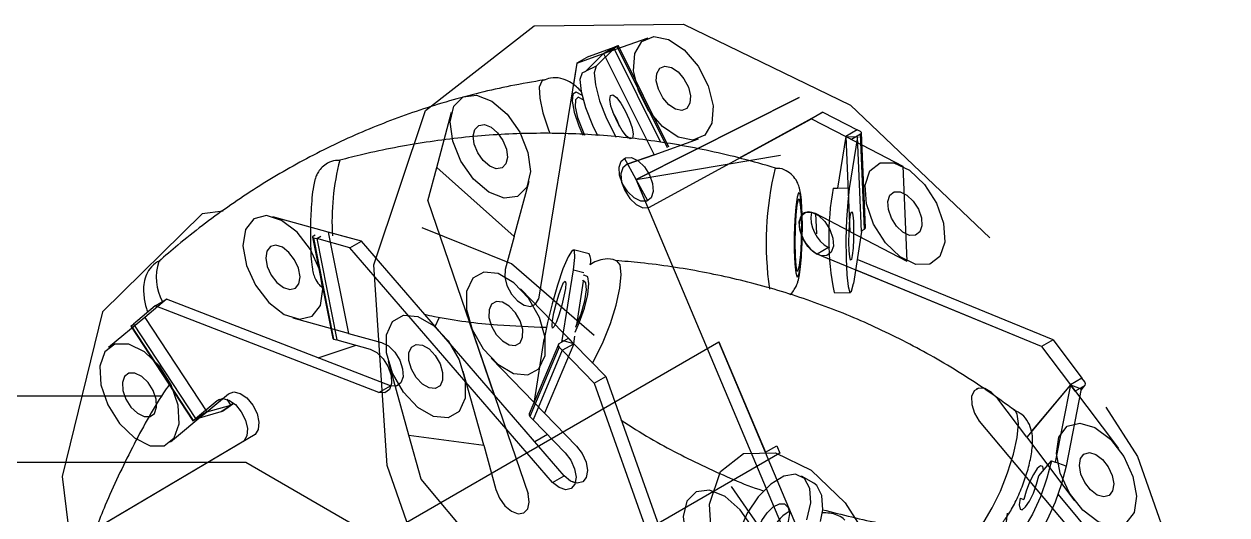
# Model space of a CAD drawing. Header units: millimetres. Extents: x 15 to 415, y 5 to 292.
# Drawn here: x 241.31 to 256.16, y 240.58 to 246.63 of the extents above; entities that cross this region are included whole.
import ezdxf

# ---------------------------------------------------------------- set-up
doc = ezdxf.new("R2010")
doc.units = ezdxf.units.MM
doc.linetypes.add('CENTERX2', pattern=[20.32, 12.7, -2.54, 2.54, -2.54])

msp = doc.modelspace()

# ---------------------------------------------------------------- linework, layer by layer
at = {"color": 7, "linetype": 'Continuous'}
for p, q in [((248.4656, 246.2705), (249.0156, 246.466)), ((248.1355, 246.1531), (247.6602, 243.2411)), ((248.1355, 246.1531), (248.4656, 246.2705)), ((248.4656, 246.2705), (249.0876, 245.0221)), ((246.405, 244.8634), (246.5888, 245.5458)), ((249.0242, 244.3697), (251.0306, 245.4667)), ((251.0306, 245.4667), (251.4543, 245.2471)), ((251.4543, 245.2471), (252.1605, 244.8812)), ((251.4543, 245.2471), (251.5049, 244.0763)), ((249.0876, 245.0221), (249.6377, 245.2176)), ((248.7576, 244.9047), (249.0876, 245.0221)), ((249.0876, 245.0221), (248.7576, 244.9047)), ((246.2947, 244.454), (246.405, 244.8634)), ((246.405, 244.8634), (247.3609, 244.0144)), ((247.3609, 244.0144), (247.5447, 244.6967)), ((246.2947, 244.454), (247.532, 240.8392)), ((245.0639, 244.0685), (244.3797, 244.257)), ((251.5049, 244.0763), (251.0812, 244.2958)), ((245.0639, 244.0685), (245.3141, 242.818)), ((245.4743, 243.9554), (245.0639, 244.0685)), ((251.5049, 244.0763), (252.2111, 243.7103)), ((247.9768, 241.0604), (245.4743, 243.9554)), ((247.3609, 244.0144), (247.2506, 243.605)), ((253.8741, 242.6569), (251.1029, 243.794)), ((248.0967, 242.6906), (247.4381, 243.3681)), ((243.0691, 243.2388), (242.8, 243.0152)), ((245.8319, 242.169), (243.0691, 243.2388)), ((242.8, 243.0152), (242.3516, 242.6427)), ((242.8, 243.0152), (243.5655, 241.8484)), ((245.3141, 242.818), (244.63, 243.0065)), ((245.3141, 242.818), (245.7246, 242.7049)), ((245.9284, 240.4259), (249.8882, 242.7119)), ((249.8882, 242.7119), (250.4625, 241.3506)), ((248.0967, 242.6906), (247.7362, 241.834)), ((248.4918, 242.284), (248.0967, 242.6906)), ((253.8741, 242.6569), (254.2296, 242.1843)), ((246.0596, 241.5635), (245.807, 242.472)), ((247.7362, 241.834), (247.0776, 242.5115)), ((246.9842, 241.4381), (246.7316, 242.3466)), ((248.4918, 242.284), (249.7781, 238.6695)), ((254.2296, 242.1843), (253.6894, 241.5382)), ((254.2296, 242.1843), (254.8222, 241.3967)), ((243.5655, 241.8484), (243.8345, 242.072)), ((253.6894, 241.5382), (253.3339, 242.0108)), ((243.5655, 241.8484), (243.1171, 241.4759)), ((247.7362, 241.834), (248.1313, 241.4275)), ((253.1024, 241.7339), (255.5798, 238.797)), ((244.1626, 241.5719), (242.1947, 240.4078)), ((246.0596, 241.5635), (246.9842, 241.4381)), ((246.2111, 241.0184), (246.0596, 241.5635)), ((253.6894, 241.5382), (254.282, 240.7506)), ((246.9842, 241.4381), (247.1358, 240.893)), ((250.4625, 241.3506), (250.604, 241.4323)), ((250.604, 241.4323), (250.6423, 241.3415)), ((229.3383, 241.2286), (244.0461, 241.2286)), ((244.0461, 241.2286), (245.6018, 240.3305)), ((250.6423, 241.3415), (246.541, 238.9739)), ((248.6886, 238.0816), (246.2111, 241.0184))]:
    msp.add_line(p, q, dxfattribs=at)
at = {"color": 7, "linetype": 'Continuous', "lineweight": 25}
for p, q in [((248.277, 246.2348), (248.607, 246.3521)), ((248.5946, 246.3312), (248.375, 246.1128)), ((248.607, 246.3521), (248.4656, 246.2705)), ((248.4656, 246.2705), (248.5946, 246.3312)), ((248.5206, 246.29), (248.4656, 246.2705)), ((248.6337, 246.3553), (248.5206, 246.29)), ((249.1727, 245.171), (248.5946, 246.3312)), ((248.64, 246.3638), (248.607, 246.3521)), ((249.2558, 245.1069), (248.6337, 246.3553)), ((249.2696, 245.117), (248.6475, 246.3653)), ((248.1355, 246.1531), (248.092, 245.8864)), ((248.1355, 246.1531), (248.4656, 246.2705)), ((248.277, 246.2348), (248.1355, 246.1531)), ((248.4656, 246.2705), (248.246, 246.0521)), ((248.1998, 246.0304), (248.246, 246.0521)), ((248.375, 246.1128), (248.246, 246.0521)), ((250.1351, 244.9814), (251.172, 245.5483)), ((251.172, 245.5483), (251.0306, 245.4667)), ((251.172, 245.5483), (251.5957, 245.3288)), ((250.1408, 244.9802), (251.0306, 245.4667)), ((251.0306, 245.4667), (251.4543, 245.2471)), ((251.4543, 245.2471), (251.3519, 244.6074)), ((251.5957, 245.3288), (251.4543, 245.2471)), ((251.5249, 245.2105), (251.4543, 245.2471)), ((251.4543, 245.2471), (251.601, 245.2445)), ((251.601, 245.2445), (251.4985, 244.6047)), ((251.6381, 245.2758), (251.5249, 245.2105)), ((251.6381, 245.3068), (251.5957, 245.3288)), ((251.6516, 244.0736), (251.601, 245.2445)), ((251.6887, 244.105), (251.6381, 245.2758)), ((251.7004, 244.1213), (251.6498, 245.2922)), ((251.2994, 244.6083), (251.3519, 244.6074)), ((251.4985, 244.6047), (251.3519, 244.6074)), ((251.2648, 244.2007), (251.0812, 244.2958)), ((251.6516, 244.0736), (251.5491, 243.4339)), ((251.6512, 244.0833), (251.6887, 244.105)), ((244.8705, 244.0067), (245.1207, 242.7562)), ((244.8814, 243.9982), (245.1317, 242.7477)), ((244.8814, 243.9982), (244.9224, 243.9869)), ((244.8823, 244.0221), (244.9026, 244.0338)), ((244.9224, 243.9869), (244.974, 244.0166)), ((244.9224, 243.9869), (245.1727, 242.7364)), ((245.3329, 243.8738), (244.9224, 243.9869)), ((245.4743, 243.9554), (245.229, 244.023)), ((245.3329, 243.8738), (245.4743, 243.9554)), ((247.9768, 241.0604), (245.4743, 243.9554)), ((247.8354, 240.9787), (245.3329, 243.8738)), ((248.2861, 243.7986), (248.0943, 243.8499)), ((251.2443, 243.8757), (251.1029, 243.794)), ((251.2603, 243.7294), (251.1029, 243.794)), ((251.2583, 243.8699), (251.2443, 243.8757)), ((247.9554, 242.7284), (248.0936, 243.6019)), ((254.0155, 242.7385), (251.5967, 243.7311)), ((248.1334, 242.9229), (248.2189, 243.4631)), ((253.8741, 242.6569), (251.5757, 243.6)), ((251.3121, 243.323), (251.5112, 243.3194)), ((242.9277, 243.1571), (242.6586, 242.9336)), ((242.9277, 243.1571), (243.0691, 243.2388)), ((245.6905, 242.0874), (242.9277, 243.1571)), ((245.8319, 242.169), (243.0691, 243.2388)), ((246.3835, 242.9037), (246.4378, 243.0193)), ((242.6266, 242.9056), (243.392, 241.7388)), ((242.6317, 242.9113), (242.6586, 242.9336)), ((242.6317, 242.9113), (243.3972, 241.7445)), ((242.6586, 242.9336), (243.4241, 241.7668)), ((246.8024, 242.9708), (247.1151, 242.0573)), ((245.1317, 242.7477), (245.1727, 242.7364)), ((245.1727, 242.7364), (245.5832, 242.6233)), ((247.6121, 241.9802), (247.7331, 242.7454)), ((247.9177, 242.693), (248.0308, 242.7583)), ((247.9478, 242.7104), (247.9554, 242.7284)), ((248.0967, 242.6906), (247.9554, 242.7284)), ((248.0308, 242.7583), (248.0967, 242.6906)), ((248.0967, 242.6906), (248.1113, 242.7828)), ((254.0155, 242.7385), (253.8741, 242.6569)), ((254.0155, 242.7385), (254.371, 242.266)), ((244.9385, 242.5149), (245.4083, 242.6715)), ((247.9072, 242.6814), (247.5467, 241.8248)), ((247.9158, 242.6496), (247.5553, 241.793)), ((247.9553, 242.6089), (247.5948, 241.7524)), ((247.9158, 242.6496), (247.9553, 242.6089)), ((247.9553, 242.6089), (248.0967, 242.6906)), ((248.3504, 242.2024), (247.9553, 242.6089)), ((248.4918, 242.284), (248.0967, 242.6906)), ((253.8741, 242.6569), (254.2296, 242.1843)), ((248.3504, 242.2024), (248.4918, 242.284)), ((248.4918, 242.284), (249.7781, 238.6695)), ((254.371, 242.266), (254.2296, 242.1843)), ((254.4066, 242.2187), (254.371, 242.266)), ((245.6905, 242.0874), (245.8319, 242.169)), ((245.8398, 242.167), (245.8319, 242.169)), ((248.3504, 242.2024), (249.6367, 238.5879)), ((254.2296, 242.1843), (253.75, 241.6106)), ((254.2296, 242.1843), (254.0419, 241.2281)), ((254.3635, 242.1341), (254.1757, 241.1779)), ((254.2889, 242.1056), (254.2296, 242.1843)), ((254.2296, 242.1843), (254.3635, 242.1341)), ((254.402, 242.1709), (254.2889, 242.1056)), ((254.3604, 242.1186), (254.409, 242.1767)), ((243.0096, 242.0451), (229.3383, 242.0451)), ((243.4241, 241.7668), (243.6931, 241.9903)), ((243.5655, 241.8484), (243.7649, 242.0141)), ((243.8614, 241.934), (243.815, 242.0047)), ((243.4241, 241.7668), (243.5655, 241.8484)), ((243.4479, 241.7678), (243.7439, 241.8533)), ((243.5655, 241.8484), (243.4479, 241.7678)), ((243.5207, 241.8112), (243.5655, 241.8484)), ((243.5655, 241.8484), (243.8614, 241.934)), ((243.7439, 241.8533), (243.8614, 241.934)), ((243.7573, 241.8596), (243.7439, 241.8533)), ((243.7573, 241.8596), (243.8986, 241.9566)), ((243.8966, 241.9582), (243.8614, 241.934)), ((243.3972, 241.7445), (243.4241, 241.7668)), ((243.5207, 241.8112), (243.4075, 241.7459)), ((243.4479, 241.7678), (243.4472, 241.7688)), ((247.5553, 241.793), (247.5948, 241.7524)), ((247.5948, 241.7524), (247.9899, 241.3458)), ((247.7729, 241.5691), (247.6156, 241.4783)), ((244.0212, 241.4903), (242.0533, 240.3261)), ((253.8397, 241.0614), (253.994, 241.2461)), ((253.994, 241.2461), (254.0419, 241.2281)), ((254.1757, 241.1779), (254.0419, 241.2281)), ((247.8354, 240.9787), (247.9768, 241.0604)), ((251.0599, 240.9691), (250.9106, 241.0557)), ((253.6082, 240.7845), (253.656, 240.7666)), ((254.0763, 240.8286), (255.7213, 238.8787)), ((254.009, 240.6592), (255.5798, 238.797))]:
    msp.add_line(p, q, dxfattribs=at)
at = {"color": 7, "linetype": 'CENTERX2'}
for p, q in [((248.866, 244.7175), (250.8801, 245.7263)), ((250.8801, 245.7263), (248.866, 244.7175)), ((251.4543, 245.2471), (251.5049, 244.0763)), ((249.0108, 244.4549), (248.7213, 244.9801)), ((248.866, 244.7175), (250.6494, 245.0145)), ((252.1605, 244.8812), (252.2111, 243.7103)), ((250.8955, 239.9077), (248.866, 244.7175)), ((251.0812, 244.2958), (251.0921, 244.0449)), ((251.0369, 239.9893), (249.8882, 242.7119))]:
    msp.add_line(p, q, dxfattribs=at)
at = {"color": 8, "linetype": 'Continuous', "lineweight": 25}
for p, q in [((248.0936, 243.6019), (248.2221, 243.5676)), ((254.3611, 242.1219), (254.402, 242.1709)), ((243.6931, 241.9903), (243.7226, 242.0074))]:
    msp.add_line(p, q, dxfattribs=at)
at = {"color": 7, "linetype": 'CENTERX2', "flags": 128}
for points in [[(245.7922, 241.1876), (245.6285, 243.6641), (246.2667, 245.5687), (247.6095, 246.6115), (249.4526, 246.6337), (251.5154, 245.6319), (253.4838, 243.7587), (255.0581, 241.2992), (255.9987, 238.6278), (256.1624, 236.1513), (255.5243, 234.2467), (254.1814, 233.2039), (252.3383, 233.1817), (250.2756, 234.1835), (248.3072, 236.0567), (246.7329, 238.5163), (245.7922, 241.1876)], [(249.0205, 245.5695), (248.895, 245.8114), (248.8352, 246.058), (248.8502, 246.2717), (248.9378, 246.4199), (249.0845, 246.4801), (249.2682, 246.4431), (249.4607, 246.3146), (249.6328, 246.1142), (249.7584, 245.8722), (249.8182, 245.6256), (249.8031, 245.4119), (249.7156, 245.2637), (249.5688, 245.2035), (249.3852, 245.2405), (249.1926, 245.369), (249.0205, 245.5695)], [(247.0477, 244.5611), (246.8598, 244.7215), (246.7035, 244.9427), (246.6025, 245.1911), (246.5722, 245.4288), (246.6171, 245.6198), (246.7305, 245.7348), (246.8951, 245.7564), (247.0859, 245.6814), (247.2737, 245.521), (247.43, 245.2998), (247.531, 245.0514), (247.5614, 244.8136), (247.5164, 244.6227), (247.403, 244.5077), (247.2384, 244.486), (247.0477, 244.5611)], [(248.6619, 244.7687), (248.6554, 244.8677), (248.6809, 244.9439), (248.7346, 244.9856), (248.8083, 244.9865), (248.8908, 244.9465), (248.9696, 244.8715), (249.0326, 244.7732), (249.0702, 244.6663), (249.0767, 244.5672), (249.0512, 244.4911), (248.9975, 244.4493), (248.9238, 244.4485), (248.8413, 244.4885), (248.7625, 244.5635), (248.6995, 244.6618), (248.6619, 244.7687)], [(251.7095, 244.4152), (251.6942, 244.6464), (251.7538, 244.8241), (251.8791, 244.9214), (252.0511, 244.9235), (252.2437, 244.83), (252.4274, 244.6552), (252.5743, 244.4256), (252.6621, 244.1763), (252.6774, 243.9452), (252.6178, 243.7674), (252.4925, 243.6701), (252.3205, 243.668), (252.1279, 243.7615), (251.9442, 243.9363), (251.7973, 244.1659), (251.7095, 244.4152)], [(248.8724, 230.9045), (250.6454, 231.113), (251.8752, 232.3248), (252.3745, 234.3555), (252.0673, 236.8958), (251.0004, 239.5591), (249.3362, 241.9399), (247.3281, 243.6757), (245.2818, 244.5023), (243.5088, 244.2938), (242.279, 243.082), (241.7798, 241.0513), (242.0869, 238.511), (243.1538, 235.8477), (244.818, 233.4669), (246.8261, 231.7311), (248.8724, 230.9045)], [(244.9996, 243.364), (244.956, 243.6064), (244.8438, 243.8527), (244.6799, 244.0654), (244.4894, 244.212), (244.3013, 244.2703), (244.1441, 244.2314), (244.0419, 244.1012), (244.0101, 243.8996), (244.0537, 243.6571), (244.166, 243.4109), (244.3298, 243.1982), (244.5203, 243.0516), (244.7085, 242.9933), (244.8656, 243.0322), (244.9679, 243.1624), (244.9996, 243.364)], [(250.8879, 244.0961), (250.8814, 244.1952), (250.9069, 244.2714), (250.9606, 244.3131), (251.0343, 244.314), (251.1169, 244.2739), (251.1956, 244.1989), (251.2586, 244.1006), (251.2962, 243.9937), (251.3027, 243.8947), (251.2772, 243.8185), (251.2235, 243.7768), (251.1498, 243.7759), (251.0673, 243.8159), (250.9885, 243.8909), (250.9256, 243.9893), (250.8879, 244.0961)], [(247.6672, 242.3821), (247.7426, 242.544), (247.7441, 242.7661), (247.6716, 243.0146), (247.5362, 243.2518), (247.3584, 243.4415), (247.1652, 243.5548), (246.9862, 243.5744), (246.8486, 243.4975), (246.7732, 243.3356), (246.7717, 243.1135), (246.8441, 242.865), (246.9796, 242.6278), (247.1574, 242.4381), (247.3505, 242.3248), (247.5295, 242.3052), (247.6672, 242.3821)], [(246.5446, 241.7753), (246.3662, 241.7928), (246.1731, 241.9042), (245.9946, 242.0924), (245.8579, 242.3289), (245.7839, 242.5776), (245.7838, 242.8007), (245.8576, 242.9642), (245.994, 243.0432), (246.1724, 243.0257), (246.3656, 242.9144), (246.544, 242.7261), (246.6807, 242.4896), (246.7547, 242.2409), (246.7548, 242.0178), (246.681, 241.8543), (246.5446, 241.7753)], [(243.1255, 242.1837), (242.9797, 242.4141), (242.7965, 242.5905), (242.6039, 242.686), (242.4311, 242.6861), (242.3045, 242.5908), (242.2433, 242.4146), (242.2569, 242.1843), (242.3432, 241.9349), (242.489, 241.7045), (242.6722, 241.5282), (242.8649, 241.4326), (243.0377, 241.4325), (243.1643, 241.5279), (243.2254, 241.7041), (243.2118, 241.9344), (243.1255, 242.1837)], [(254.0876, 241.5393), (254.1884, 241.6713), (254.3446, 241.7123), (254.5323, 241.6562), (254.7231, 241.5113), (254.8878, 241.2998), (255.0015, 241.0538), (255.0467, 240.8109), (255.0166, 240.608), (254.9158, 240.476), (254.7596, 240.4349), (254.5718, 240.4911), (254.3811, 240.636), (254.2163, 240.8475), (254.1027, 241.0934), (254.0575, 241.3363), (254.0876, 241.5393)], [(250.1094, 239.6131), (250.2749, 239.6326), (250.3897, 239.7457), (250.4363, 239.9352), (250.4076, 240.1723), (250.308, 240.4209), (250.1527, 240.6431), (249.9653, 240.8051), (249.7743, 240.8822), (249.6088, 240.8628), (249.494, 240.7497), (249.4474, 240.5602), (249.4761, 240.3231), (249.5757, 240.0745), (249.731, 239.8523), (249.9184, 239.6903), (250.1094, 239.6131)]]:
    msp.add_lwpolyline(points, dxfattribs=at)
at = {"color": 7, "linetype": 'Continuous', "lineweight": 25, "flags": 128}
for points in [[(248.6337, 246.3553), (248.6388, 246.3584), (248.6429, 246.361), (248.6457, 246.3631), (248.6473, 246.3646), (248.6475, 246.3654), (248.6463, 246.3656), (248.6437, 246.365), (248.64, 246.3638)], [(248.1998, 246.0304), (248.1735, 245.948), (248.1879, 245.8002), (248.2413, 245.6049), (248.3272, 245.3857), (248.3883, 245.2572)], [(248.375, 246.1128), (248.3487, 246.0304), (248.3631, 245.8827), (248.4165, 245.6874), (248.5023, 245.4681), (248.6104, 245.2513), (248.6169, 245.2397)], [(247.716, 245.9402), (247.7021, 245.9309), (247.6715, 245.8553), (247.676, 245.7212), (247.715, 245.5404), (247.7852, 245.3292), (247.8016, 245.2872)], [(248.2127, 245.6975), (248.1512, 245.7303), (248.1166, 245.7006), (248.1142, 245.613), (248.1445, 245.4808), (248.2027, 245.3243), (248.23, 245.264)], [(248.6389, 245.4142), (248.5901, 245.5205), (248.5559, 245.622), (248.5415, 245.7031), (248.5491, 245.7516), (248.5776, 245.7601), (248.6225, 245.7272), (248.6771, 245.658), (248.7331, 245.5631), (248.7819, 245.4568), (248.8161, 245.3553), (248.8305, 245.2741), (248.8229, 245.2256), (248.7944, 245.2172), (248.7495, 245.25), (248.6949, 245.3192), (248.6389, 245.4142)], [(251.6381, 245.2758), (251.6431, 245.2793), (251.6468, 245.2832), (251.649, 245.2874), (251.6498, 245.2917), (251.649, 245.2959), (251.6468, 245.3), (251.6431, 245.3036), (251.6381, 245.3068)], [(250.9149, 243.9375), (250.9183, 244.1292), (250.9149, 244.3076), (250.9053, 244.4487), (250.8908, 244.5334), (250.8733, 244.5502), (250.8552, 244.497), (250.8389, 244.3808), (250.8267, 244.2174), (250.8201, 244.0288), (250.8201, 243.8405), (250.8267, 243.678), (250.8389, 243.5632), (250.8552, 243.5115), (250.8733, 243.5301), (250.8908, 243.6163), (250.9053, 243.7585), (250.9149, 243.9375)], [(251.4985, 244.6047), (251.479, 244.4383), (251.465, 244.2212), (251.458, 243.9799), (251.4589, 243.7433), (251.4677, 243.5399), (251.4833, 243.3944), (251.5037, 243.3243), (251.5266, 243.338), (251.5491, 243.4339)], [(250.9086, 243.9504), (250.9114, 244.1259), (250.9078, 244.287), (250.8982, 244.4092), (250.8842, 244.4737), (250.8678, 244.4709), (250.8515, 244.4012), (250.8379, 244.2751), (250.8289, 244.1118), (250.8261, 243.9363), (250.8297, 243.7752), (250.8393, 243.6531), (250.8533, 243.5885), (250.8697, 243.5913), (250.886, 243.6611), (250.8996, 243.7872), (250.9086, 243.9504)], [(251.0812, 244.2958), (251.001, 244.3187), (250.9421, 244.3047)], [(251.4983, 243.838), (251.4954, 243.9433), (251.4968, 244.0601), (251.5024, 244.1707), (251.5112, 244.2583), (251.5219, 244.3095), (251.5329, 244.3165), (251.5426, 244.2783), (251.5493, 244.2006), (251.5522, 244.0954), (251.5508, 243.9785), (251.5453, 243.8679), (251.5365, 243.7804), (251.5257, 243.7292), (251.5147, 243.7221), (251.5051, 243.7604), (251.4983, 243.838)], [(244.8823, 244.0221), (244.8773, 244.0187), (244.8736, 244.0152), (244.8712, 244.0117), (244.8703, 244.0083), (244.871, 244.0051), (244.8731, 244.0023), (244.8766, 244), (244.8814, 243.9982)], [(248.0936, 243.6019), (248.1111, 243.7552), (248.1047, 243.8384), (248.0752, 243.8414), (248.0263, 243.7638), (247.9637, 243.6151), (247.895, 243.4131), (247.8285, 243.1822), (247.7723, 242.9503), (247.7331, 242.7454)], [(248.3288, 242.4517), (248.3589, 242.5057), (248.4591, 242.7126), (248.5485, 242.9401), (248.6193, 243.168), (248.6652, 243.376), (248.6821, 243.5456), (248.6684, 243.6618), (248.6279, 243.7134)], [(247.9435, 243.3849), (247.9716, 243.4448), (247.9909, 243.4635), (247.9983, 243.438), (247.9929, 243.3723), (247.9753, 243.2763), (247.9483, 243.1647), (247.916, 243.0545), (247.8833, 242.9624), (247.8551, 242.9025), (247.8359, 242.8839), (247.8284, 242.9093), (247.8338, 242.9751), (247.8514, 243.071), (247.8784, 243.1826), (247.9107, 243.2928), (247.9435, 243.3849)], [(248.1215, 242.896), (248.1221, 242.8973), (248.1865, 243.0601), (248.2327, 243.2209), (248.2534, 243.3551), (248.2457, 243.4424), (248.2106, 243.4694), (248.2041, 243.4681)], [(242.6266, 242.9056), (242.6265, 242.9057), (242.627, 242.9068), (242.6288, 242.9087), (242.6317, 242.9113)], [(245.5832, 242.6233), (245.6658, 242.5812), (245.744, 242.5048), (245.8059, 242.4056), (245.8421, 242.2988), (245.847, 242.2005), (245.8199, 242.1259), (245.7649, 242.0861), (245.6905, 242.0874)], [(253.3339, 242.0108), (253.2571, 242.0907), (253.1743, 242.1373), (253.0982, 242.1436), (253.0682, 242.1321)], [(243.6931, 241.9903), (243.7571, 242.0141), (243.8363, 241.9961), (243.9186, 241.9392), (243.9917, 241.852), (244.0442, 241.7479), (244.0682, 241.6425), (244.0602, 241.5521), (244.0212, 241.4903)], [(252.9693, 240.3308), (252.9888, 240.3325), (253.0679, 240.3825), (253.1626, 240.4965), (253.2645, 240.6645), (253.3647, 240.8714), (253.4541, 241.0989), (253.5249, 241.3267), (253.5708, 241.5347), (253.5877, 241.7043), (253.574, 241.8205), (253.5454, 241.8655)], [(243.3972, 241.7445), (243.3942, 241.7419), (243.3925, 241.74), (243.392, 241.7389), (243.3928, 241.7387), (243.3948, 241.7393), (243.3981, 241.7408), (243.4023, 241.743), (243.4075, 241.7459)], [(247.9899, 241.3458), (248.0596, 241.2541), (248.107, 241.1484), (248.1247, 241.0447), (248.1102, 240.959), (248.0656, 240.9043), (247.9977, 240.8888), (247.9169, 240.9149), (247.8354, 240.9787)], [(253.994, 241.2461), (253.9392, 241.0305), (253.8585, 240.802), (253.7615, 240.588), (253.66, 240.4145), (253.5662, 240.3023), (253.4914, 240.265), (253.4447, 240.307), (253.4316, 240.4233), (253.4539, 240.5999)], [(250.9762, 240.5178), (251.0221, 240.7283), (251.0121, 240.9052), (250.9476, 241.0272), (250.8362, 241.0797), (250.6915, 241.0561), (250.5308, 240.9595), (250.3736, 240.8015), (250.2388, 240.601), (250.1427, 240.3824)], [(253.8972, 241.1302), (253.8878, 241.1767), (253.8607, 241.185), (253.82, 241.1507), (253.7721, 241.079), (253.7241, 240.9809), (253.6833, 240.8711), (253.656, 240.7666)], [(254.1757, 241.1779), (254.1209, 240.9623), (254.0402, 240.7338), (253.9432, 240.5198), (253.8417, 240.3463), (253.7479, 240.2341), (253.6731, 240.1968), (253.6597, 240.1994)], [(248.1156, 240.974), (248.0583, 240.9966), (247.9768, 241.0604)], [(251.1453, 240.4975), (251.1714, 240.6417), (251.1615, 240.8186), (251.0969, 240.9406), (251.0599, 240.9691)], [(253.6082, 240.7845), (253.5985, 240.7011), (253.608, 240.6514), (253.6351, 240.643), (253.6757, 240.6773), (253.7237, 240.749), (253.7717, 240.8472), (253.8124, 240.9569), (253.8397, 241.0614)], [(250.6359, 240.7163), (250.7006, 240.7142), (250.7438, 240.6719), (250.759, 240.5959), (250.7438, 240.4976), (250.7005, 240.3921), (250.6358, 240.2955), (250.5594, 240.2223), (250.483, 240.1839), (250.4183, 240.186), (250.3751, 240.2283), (250.3599, 240.3043), (250.3751, 240.4026), (250.4184, 240.5081), (250.4831, 240.6047), (250.5595, 240.6779), (250.6359, 240.7163)]]:
    msp.add_lwpolyline(points, dxfattribs=at)
at = {"color": 7, "linetype": 'Continuous', "flags": 128}
for points in [[(249.1954, 245.7251), (249.1416, 245.8288), (249.116, 245.9345), (249.1225, 246.026), (249.16, 246.0896), (249.2229, 246.1154), (249.3016, 246.0995), (249.3841, 246.0445), (249.4579, 245.9585), (249.5117, 245.8548), (249.5373, 245.7492), (249.5309, 245.6576), (249.4933, 245.5941), (249.4304, 245.5682), (249.3517, 245.5841), (249.2692, 245.6392), (249.1954, 245.7251)], [(247.0586, 244.8812), (246.9781, 244.9499), (246.9111, 245.0447), (246.8678, 245.1512), (246.8548, 245.2531), (246.8741, 245.3349), (246.9227, 245.3842), (246.9932, 245.3935), (247.075, 245.3613), (247.1555, 245.2926), (247.2224, 245.1978), (247.2657, 245.0913), (247.2787, 244.9894), (247.2595, 244.9076), (247.2109, 244.8583), (247.1403, 244.849), (247.0586, 244.8812)], [(248.7576, 244.9047), (248.7046, 244.8619), (248.6799, 244.7849), (248.6874, 244.6854), (248.7259, 244.5786), (248.7894, 244.4807), (248.8684, 244.4066), (248.9509, 244.3676), (249.0242, 244.3697)], [(251.9817, 244.347), (251.9751, 244.446), (252.0007, 244.5222), (252.0544, 244.5639), (252.1281, 244.5648), (252.2106, 244.5247), (252.2893, 244.4498), (252.3523, 244.3514), (252.3899, 244.2446), (252.3965, 244.1455), (252.371, 244.0693), (252.3172, 244.0276), (252.2435, 244.0267), (252.161, 244.0668), (252.0823, 244.1417), (252.0193, 244.2401), (251.9817, 244.347)], [(251.0812, 244.2958), (251.001, 244.3187), (250.9346, 244.3), (250.8922, 244.2424), (250.8802, 244.1547), (250.9005, 244.0503), (250.9499, 243.9451), (251.021, 243.8551), (251.1029, 243.794)], [(244.7169, 243.517), (244.6982, 243.6209), (244.6501, 243.7265), (244.5799, 243.8176), (244.4983, 243.8804), (244.4176, 243.9054), (244.3503, 243.8888), (244.3064, 243.833), (244.2928, 243.7465), (244.3115, 243.6426), (244.3596, 243.5371), (244.4298, 243.446), (244.5115, 243.3831), (244.5921, 243.3581), (244.6595, 243.3748), (244.7033, 243.4306), (244.7169, 243.517)], [(247.2506, 243.605), (247.245, 243.5128), (247.2716, 243.407), (247.3261, 243.3036), (247.4002, 243.2183), (247.4828, 243.1643), (247.5612, 243.1496), (247.6235, 243.1766), (247.6602, 243.2411)], [(247.4333, 242.7008), (247.4656, 242.7702), (247.4663, 242.8653), (247.4352, 242.9719), (247.3772, 243.0735), (247.3009, 243.1548), (247.2182, 243.2033), (247.1415, 243.2118), (247.0825, 243.1788), (247.0502, 243.1094), (247.0495, 243.0142), (247.0806, 242.9077), (247.1386, 242.8061), (247.2148, 242.7248), (247.2976, 242.6762), (247.3743, 242.6678), (247.4333, 242.7008)], [(245.7246, 242.7049), (245.8073, 242.6629), (245.8855, 242.5865), (245.9474, 242.4873), (245.9835, 242.3804), (245.9884, 242.2822), (245.9613, 242.2075), (245.9063, 242.1678), (245.8319, 242.169)], [(246.3873, 242.1376), (246.3108, 242.1451), (246.2281, 242.1928), (246.1516, 242.2735), (246.093, 242.3748), (246.0613, 242.4814), (246.0612, 242.577), (246.0928, 242.6471), (246.1513, 242.681), (246.2278, 242.6735), (246.3106, 242.6257), (246.387, 242.5451), (246.4456, 242.4437), (246.4773, 242.3371), (246.4774, 242.2415), (246.4458, 242.1714), (246.3873, 242.1376)], [(242.902, 242.1126), (242.8395, 242.2114), (242.761, 242.287), (242.6784, 242.3279), (242.6044, 242.328), (242.5501, 242.2871), (242.5239, 242.2116), (242.5297, 242.1129), (242.5667, 242.006), (242.6292, 241.9073), (242.7077, 241.8317), (242.7903, 241.7907), (242.8643, 241.7907), (242.9186, 241.8316), (242.9448, 241.9071), (242.939, 242.0058), (242.902, 242.1126)], [(253.3339, 242.0108), (253.2571, 242.0907), (253.1743, 242.1373), (253.0982, 242.1436), (253.0404, 242.1086), (253.0096, 242.0376), (253.0106, 241.9415), (253.0432, 241.8348), (253.1024, 241.7339)], [(243.8345, 242.072), (243.8985, 242.0957), (243.9777, 242.0778), (244.0601, 242.0209), (244.1331, 241.9337), (244.1856, 241.8295), (244.2097, 241.7242), (244.2016, 241.6337), (244.1626, 241.5719)], [(248.1313, 241.4275), (248.2011, 241.3357), (248.2484, 241.23), (248.2662, 241.1264), (248.2516, 241.0407), (248.207, 240.9859), (248.1392, 240.9704), (248.0583, 240.9966), (247.9768, 241.0604)], [(249.8068, 240.1808), (249.7719, 240.7091), (249.908, 241.1154), (250.1945, 241.3379), (250.5877, 241.3426), (251.0277, 241.1289), (251.4477, 240.7292), (251.7835, 240.2046), (251.9842, 239.6347), (252.0191, 239.1063), (251.883, 238.7), (251.5965, 238.4776), (251.2033, 238.4728), (250.7632, 238.6865), (250.3433, 239.0862), (250.0075, 239.6109), (249.8068, 240.1808)], [(254.353, 241.2732), (254.3962, 241.3298), (254.4632, 241.3474), (254.5436, 241.3233), (254.6254, 241.2612), (254.696, 241.1705), (254.7447, 241.0651), (254.7641, 240.961), (254.7512, 240.8741), (254.708, 240.8175), (254.641, 240.7999), (254.5606, 240.824), (254.4788, 240.8861), (254.4082, 240.9767), (254.3595, 241.0821), (254.3401, 241.1862), (254.353, 241.2732)], [(247.1358, 240.893), (247.1799, 240.7866), (247.2474, 240.6924), (247.3281, 240.6246), (247.4097, 240.5936), (247.4797, 240.604), (247.5276, 240.6544), (247.546, 240.737), (247.532, 240.8392)]]:
    msp.add_lwpolyline(points, dxfattribs=at)
at = {"color": 8, "linetype": 'Continuous', "lineweight": 25, "flags": 128}
for points in [[(248.1943, 245.7576), (248.1264, 245.7953), (248.0857, 245.7689), (248.0778, 245.6818), (248.1037, 245.546), (248.16, 245.3796), (248.2096, 245.2651)], [(248.1125, 242.8341), (248.1637, 242.9496), (248.2275, 243.1299), (248.2696, 243.2988), (248.2842, 243.4337), (248.2693, 243.5163), (248.227, 243.5355), (248.213, 243.53)]]:
    msp.add_lwpolyline(points, dxfattribs=at)
at = {"color": 7, "linetype": 'Continuous', "lineweight": 25}
for centre, radius, start, end in [((247.582, 244.9691), 1.1529, 20.43354, 29.96826), ((248.118, 244.2005), 3.0068, 165.47531, 183.43162), ((254.3363, 243.9315), 3.8641, 166.12636, 188.45781), ((254.654, 243.9987), 3.4095, 169.70059, 191.43106), ((251.45, 244.2474), 0.4249, 170.86551, 241.0525), ((251.6812, 244.1227), 0.0192, 292.78955, 356.01201), ((251.3343, 244.1832), 0.4528, 202.37016, 239.26855), ((248.1188, 243.713), 0.1879, 344.55841, 27.09075), ((243.5712, 243.5089), 0.6296, 161.74884, 208.44038), ((245.133, 242.7607), 0.013, 200.16519, 264.27532), ((247.932, 242.6706), 0.0266, 122.54908, 232.33013), ((254.3837, 242.1968), 0.0317, 305.27335, 43.78341), ((247.5746, 241.8153), 0.0295, 161.15578, 229.01524), ((250.9881, 240.203), 0.4765, 118.91072, 163.97905)]:
    msp.add_arc(centre, radius, start, end, dxfattribs=at)
for points, knots in [([(247.7301, 245.9445), (247.5923, 245.9209), (247.1991, 245.8535), (246.5627, 245.6963), (245.8329, 245.4541), (245.1319, 245.1538), (244.4589, 244.7966), (243.8144, 244.382), (243.3238, 244.0092), (243.0512, 243.7734), (242.9732, 243.706)], [0, 0, 0, 0, 0.0789581, 0.2251678, 0.3687622, 0.5110469, 0.6532873, 0.7965046, 0.941773, 1, 1, 1, 1]), ([(248.1289, 245.8599), (248.1017, 245.8817), (248.047, 245.9254), (247.9384, 245.9688), (247.8191, 245.9797), (247.7491, 245.9493), (247.7194, 245.9365)], [0, 0, 0, 0, 0.26216334, 0.52653991, 0.79899742, 1, 1, 1, 1]), ([(248.1927, 245.7955), (248.1907, 245.7981), (248.1709, 245.824), (248.1488, 245.8429), (248.1289, 245.8599)], [0, 0, 0, 0, 0.1011606, 1, 1, 1, 1]), ([(250.5869, 244.8577), (250.4491, 244.8974), (250.0544, 245.011), (249.3953, 245.1514), (248.6124, 245.2565), (247.8314, 245.2963), (247.0507, 245.2727), (246.2692, 245.1849), (245.6549, 245.0679), (245.3026, 244.9787), (245.2073, 244.9546)], [0, 0, 0, 0, 0.0789685, 0.2261832, 0.3705105, 0.5133556, 0.6561084, 0.7998758, 0.9458388, 1, 1, 1, 1]), ([(245.2094, 244.9497), (245.1911, 244.9511), (245.1382, 244.9551), (245.0602, 244.9234), (244.9897, 244.8722), (244.9434, 244.8144), (244.9147, 244.7582), (244.8947, 244.6984), (244.8785, 244.6204), (244.8633, 244.499), (244.8517, 244.3272), (244.8458, 244.1964), (244.8458, 244.1308), (244.8458, 244.1287)], [0, 0, 0, 0, 0.047001, 0.1356781, 0.2088809, 0.2737779, 0.333787, 0.3978267, 0.5059497, 0.6735025, 0.8303249, 0.9946527, 1, 1, 1, 1]), ([(250.9161, 243.9325), (250.9171, 243.9653), (250.9199, 244.0613), (250.92, 244.2235), (250.9138, 244.3981), (250.9026, 244.519), (250.8879, 244.6002), (250.8649, 244.6726), (250.8186, 244.7509), (250.7423, 244.8166), (250.6596, 244.8552), (250.6041, 244.8535), (250.585, 244.8529)], [0, 0, 0, 0, 0.0781709, 0.2290454, 0.3817229, 0.5405583, 0.6372225, 0.7105156, 0.7893458, 0.8675347, 0.9544563, 1, 1, 1, 1]), ([(244.8458, 244.1287), (244.8454, 244.0668), (244.8444, 243.9402), (244.8511, 243.7678), (244.8623, 243.6488), (244.8769, 243.5679), (244.9006, 243.4967), (244.9388, 243.4268), (244.9798, 243.3947), (244.9954, 243.3825)], [0, 0, 0, 0, 0.1948301, 0.3980081, 0.6096824, 0.7339795, 0.8320387, 0.936291, 1, 1, 1, 1]), ([(250.7639, 243.2943), (250.7677, 243.297), (250.7916, 243.3142), (250.8208, 243.3567), (250.8503, 243.412), (250.87, 243.4723), (250.8863, 243.5503), (250.9013, 243.6722), (250.9114, 243.8136), (250.9149, 243.9032), (250.9161, 243.9325)], [0, 0, 0, 0, 0.0170642, 0.1083015, 0.1927158, 0.2830684, 0.4366807, 0.6719761, 0.8926146, 1, 1, 1, 1]), ([(242.9896, 243.7107), (242.9788, 243.7073), (242.9271, 243.6911), (242.8608, 243.6209), (242.8053, 243.5216), (242.7824, 243.4145), (242.7843, 243.2914), (242.8014, 243.1811), (242.8282, 243.0999), (242.8348, 243.08)], [0, 0, 0, 0, 0.0430596, 0.2065357, 0.3488938, 0.4970418, 0.6734501, 0.9197131, 1, 1, 1, 1]), ([(248.6289, 243.7096), (248.6234, 243.7128), (248.5804, 243.7379), (248.488, 243.7386), (248.3781, 243.7147), (248.3239, 243.6798), (248.2973, 243.6627)], [0, 0, 0, 0, 0.052535, 0.4068207, 0.7086127, 1, 1, 1, 1]), ([(253.5453, 241.8655), (253.4319, 241.9479), (253.1084, 242.183), (252.5504, 242.53), (251.8662, 242.8846), (251.1605, 243.1779), (250.4336, 243.4116), (249.6854, 243.5847), (249.0753, 243.6765), (248.716, 243.7077), (248.6137, 243.7166)], [0, 0, 0, 0, 0.078959, 0.2252542, 0.3689114, 0.5112443, 0.6535286, 0.7967931, 0.9421207, 1, 1, 1, 1]), ([(246.2536, 243.0539), (246.2944, 243.0449), (246.5913, 242.9795), (247.0955, 242.9192), (247.5593, 242.9009), (247.7612, 242.8929)], [0, 0, 0, 0, 0.08260124, 0.60078717, 1, 1, 1, 1]), ([(243.1002, 242.1836), (243.0771, 242.1502), (242.9066, 241.9039), (242.6387, 241.4082), (242.3696, 240.8482), (242.2354, 240.5117), (242.1983, 240.4186)], [0, 0, 0, 0, 0.0614052, 0.4520652, 0.8485526, 1, 1, 1, 1]), ([(252.9534, 240.3365), (252.9564, 240.3348), (252.9969, 240.3102), (253.0881, 240.3082), (253.1995, 240.3311), (253.293, 240.3845), (253.3773, 240.4621), (253.4609, 240.5733), (253.5504, 240.7314), (253.6344, 240.9217), (253.7029, 241.1223), (253.7497, 241.3167), (253.7668, 241.4736), (253.7564, 241.6057), (253.7156, 241.7207), (253.6408, 241.8194), (253.568, 241.8529), (253.5345, 241.8683)], [0, 0, 0, 0, 0.0047679, 0.0653539, 0.1164543, 0.1675354, 0.2274962, 0.3084306, 0.3969888, 0.4886933, 0.5775816, 0.6677426, 0.7643905, 0.8316636, 0.8910107, 0.9498823, 1, 1, 1, 1]), ([(248.6825, 241.7483), (248.8012, 241.6718), (249.1348, 241.4569), (249.7194, 241.169), (250.1911, 240.9545), (250.4392, 240.8751), (250.4457, 240.873)], [0, 0, 0, 0, 0.2150589, 0.6041287, 0.9896118, 1, 1, 1, 1]), ([(251.1679, 240.6424), (251.4097, 240.582), (251.9027, 240.4587), (252.5076, 240.3711), (252.8669, 240.3397), (252.9692, 240.3308)], [0, 0, 0, 0, 0.407716, 0.8313002, 1, 1, 1, 1]), ([(251.4429, 240.5154), (251.4365, 240.5212), (251.3864, 240.5671), (251.2848, 240.6021), (251.1929, 240.6034), (251.1602, 240.6039)], [0, 0, 0, 0, 0.085913, 0.6745265, 1, 1, 1, 1])]:
    msp.add_open_spline(points, degree=3, knots=knots, dxfattribs=at)

doc.saveas('drawing.dxf')
